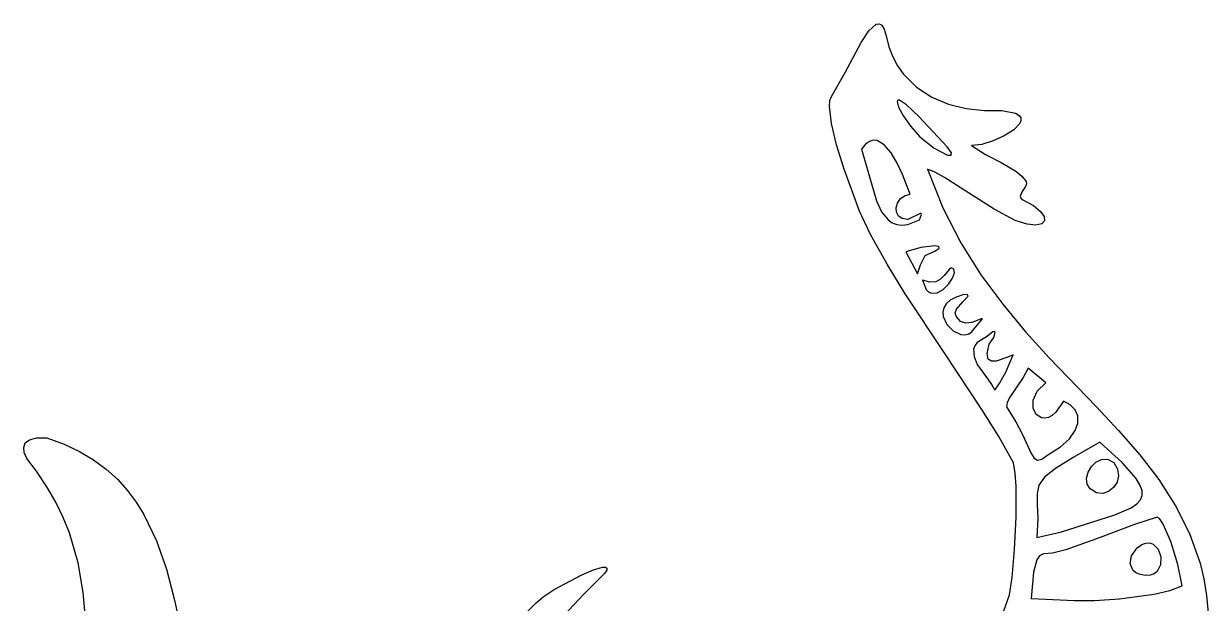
# Model space of a CAD drawing. Extents: x 5 to 164, y 4 to 234.
# Drawn here: x 5.4 to 163.9, y 156.4 to 234 of the extents above; entities that cross this region are included whole.
import ezdxf

# ---------------------------------------------------------------- set-up
doc = ezdxf.new("R2010")
doc.units = 0

msp = doc.modelspace()

# ---------------------------------------------------------------- linework, layer by layer
at = {"layer": 'Layer 1'}
for p, q in [((118.509395, 233.03299), (119.458753, 233.90209)), ((119.458753, 233.90209), (119.874707, 233.982079)), ((119.874707, 233.982079), (120.240762, 233.775699)), ((120.240762, 233.775699), (120.548857, 233.245453)), ((120.548857, 233.245453), (120.790931, 232.353846)), ((117.457181, 231.468368), (118.509395, 233.03299)), ((120.790931, 232.353846), (121.186015, 230.871497)), ((115.302152, 227.452443), (117.457181, 231.468368)), ((121.186015, 230.871497), (121.707933, 229.531899)), ((121.707933, 229.531899), (122.345937, 228.328974)), ((113.509601, 224.254076), (115.302152, 227.452443)), ((122.345937, 228.328974), (123.089278, 227.256645)), ((123.089278, 227.256645), (124.848976, 225.479468)), ((124.848976, 225.479468), (126.901037, 224.151752)), ((113.215307, 222.879853), (113.282976, 223.697665)), ((113.282976, 223.697665), (113.509601, 224.254076)), ((122.349759, 223.729159), (122.265332, 223.5555)), ((122.579556, 223.731738), (122.349759, 223.729159)), ((123.524872, 223.129406), (122.579556, 223.731738)), ((126.901037, 224.151752), (129.159473, 223.224882)), ((113.483583, 220.615637), (113.215307, 222.879853)), ((122.265332, 223.5555), (122.482984, 222.789199)), ((122.482984, 222.789199), (123.133292, 221.621344)), ((125.200501, 221.559996), (123.524872, 223.129406)), ((129.159473, 223.224882), (131.538294, 222.650241)), ((131.538294, 222.650241), (133.951509, 222.379215)), ((133.951509, 222.379215), (136.313131, 222.363186)), ((136.313131, 222.363186), (138.115603, 221.995195)), ((114.167915, 217.772643), (113.483583, 220.615637)), ((123.133292, 221.621344), (124.117036, 220.240441)), ((127.70566, 218.835), (125.200501, 221.559996)), ((138.688425, 220.603048), (137.879462, 219.766744)), ((138.115603, 221.995195), (138.598384, 221.711568)), ((138.598384, 221.711568), (138.837253, 221.377173)), ((138.858503, 221.003753), (138.688425, 220.603048)), ((138.837253, 221.377173), (138.858503, 221.003753)), ((124.117036, 220.240441), (125.335, 218.835)), ((125.335, 218.835), (127.24926, 217.311)), ((125.335, 218.835), (125.335, 218.835)), ((128.996332, 217.50613), (127.70566, 218.835)), ((136.620708, 218.962191), (135.122506, 218.283314)), ((137.879462, 219.766744), (136.620708, 218.962191)), ((115.121792, 214.662088), (114.167915, 217.772643)), ((118.048686, 217.83816), (117.516895, 217.198432)), ((118.573738, 218.228435), (118.048686, 217.83816)), ((119.089944, 218.393648), (118.573738, 218.228435)), ((119.595194, 218.358192), (119.089944, 218.393648)), ((120.564395, 217.782834), (119.595194, 218.358192)), ((121.464475, 216.697491), (120.564395, 217.782834)), ((127.24926, 217.311), (129.028581, 216.400834)), ((129.553777, 216.70775), (128.996332, 217.50613)), ((133.595199, 217.82404), (132.249131, 217.678296)), ((132.249131, 217.678296), (134.089747, 216.459891)), ((135.122506, 218.283314), (133.595199, 217.82404)), ((117.516895, 217.198432), (118.482621, 213.802512)), ((122.278564, 215.297294), (121.464475, 216.697491)), ((129.028581, 216.400834), (129.517894, 216.364453)), ((129.517894, 216.364453), (129.553777, 216.70775)), ((134.089747, 216.459891), (136.200238, 215.381715)), ((117.252125, 208.883159), (115.121792, 214.662088)), ((122.989797, 213.777373), (122.278564, 215.297294)), ((126.351, 214.489), (128.398515, 209.346176)), ((127.312696, 214.105112), (126.351, 214.489)), ((126.351, 214.489), (126.351, 214.489)), ((128.610064, 213.381581), (127.312696, 214.105112)), ((136.200238, 215.381715), (138.162564, 214.245329)), ((138.162564, 214.245329), (138.957526, 213.593296)), ((118.482621, 213.802512), (119.506558, 210.287533)), ((124.036225, 211.158882), (122.989797, 213.777373)), ((131.829516, 211.324398), (128.610064, 213.381581)), ((138.957526, 213.593296), (139.558681, 212.852296)), ((139.582108, 212.532647), (139.460345, 212.194807)), ((139.558681, 212.852296), (139.582108, 212.532647)), ((122.685087, 210.522564), (123.263422, 210.945068)), ((123.263422, 210.945068), (124.036225, 211.158882)), ((135.244741, 209.135063), (131.829516, 211.324398)), ((139.025988, 211.508214), (138.745089, 210.87983)), ((139.460345, 212.194807), (139.025988, 211.508214)), ((119.506558, 210.287533), (120.194144, 208.815298)), ((122.13828, 209.349138), (122.307835, 209.965782)), ((122.183039, 208.747046), (122.13828, 209.349138)), ((122.307835, 209.965782), (122.685087, 210.522564)), ((128.398515, 209.346176), (130.80239, 204.661122)), ((138.745089, 210.87983), (138.815148, 210.614751)), ((138.815148, 210.614751), (139.107126, 210.396966)), ((139.107126, 210.396966), (140.512724, 209.627579)), ((140.512724, 209.627579), (141.456624, 208.8615)), ((118.702481, 205.768576), (117.252125, 208.883159)), ((120.194144, 208.815298), (121.080829, 207.70918)), ((122.448724, 208.23392), (122.183039, 208.747046)), ((122.941951, 207.884174), (122.448724, 208.23392)), ((123.669336, 207.772222), (122.941951, 207.884174)), ((123.72578, 207.772222), (123.669336, 207.772222)), ((123.697555, 207.123132), (125.278, 207.744)), ((125.359139, 208.562443), (123.72578, 207.772222)), ((125.278, 207.744), (125.547434, 208.454846)), ((125.278, 207.744), (125.278, 207.744)), ((125.508684, 208.571483), (125.359139, 208.562443)), ((125.547434, 208.454846), (125.508684, 208.571483)), ((138.091126, 207.631186), (135.244741, 209.135063)), ((141.456624, 208.8615), (141.950733, 208.157598)), ((141.950733, 208.157598), (142.006957, 207.574743)), ((121.080829, 207.70918), (121.618056, 207.334651)), ((121.618056, 207.334651), (122.228127, 207.101137)), ((122.228127, 207.101137), (122.91873, 207.025133)), ((122.91873, 207.025133), (123.697555, 207.123132)), ((139.667381, 207.141157), (138.091126, 207.631186)), ((140.853375, 207.007653), (139.667381, 207.141157)), ((141.637202, 207.171805), (140.853375, 207.007653)), ((142.006957, 207.574743), (141.637202, 207.171805)), ((120.92532, 201.806799), (118.702481, 205.768576)), ((130.80239, 204.661122), (133.494991, 200.372363)), ((125.432564, 204.025715), (123.44378, 203.425555)), ((123.44378, 203.425555), (124.996, 200.490445)), ((125.40875, 201.721556), (126.012, 202.974)), ((127.310223, 204.226357), (125.432564, 204.025715)), ((126.012, 202.974), (127.337012, 203.529348)), ((126.012, 202.974), (126.012, 202.974)), ((127.838618, 204.141305), (127.310223, 204.226357)), ((127.337012, 203.529348), (127.896716, 203.913709)), ((127.896716, 203.913709), (127.838618, 204.141305)), ((123.367101, 197.833769), (120.92532, 201.806799)), ((124.996, 200.490445), (125.40875, 201.721556)), ((128.565861, 200.254291), (128.071195, 199.782795)), ((129.284625, 201.128733), (128.565861, 200.254291)), ((129.163295, 199.120508), (129.70525, 199.914092)), ((129.570901, 201.291545), (129.284625, 201.128733)), ((129.84989, 201.11133), (129.570901, 201.291545)), ((129.70525, 199.914092), (129.966747, 200.631608)), ((129.966747, 200.631608), (129.84989, 201.11133)), ((133.494991, 200.372363), (136.408684, 196.418425)), ((125.673, 199.672), (126.148809, 198.420025)), ((126.655853, 199.371583), (125.673, 199.672)), ((125.673, 199.672), (125.673, 199.672)), ((126.148809, 198.420025), (126.471214, 198.078857)), ((127.444889, 199.448536), (126.655853, 199.371583)), ((128.071195, 199.782795), (127.444889, 199.448536)), ((127.629593, 197.952043), (128.438778, 198.412583)), ((128.438778, 198.412583), (129.163295, 199.120508)), ((128.566175, 189.95714), (123.367101, 197.833769)), ((126.471214, 198.078857), (126.833638, 197.900615)), ((126.833638, 197.900615), (127.629593, 197.952043)), ((129.391439, 196.965977), (128.857608, 196.47596)), ((130.165726, 197.389021), (129.391439, 196.965977)), ((131.20511, 197.725), (130.165726, 197.389021)), ((130.216892, 195.776342), (131.088694, 196.76897)), ((131.088694, 196.76897), (131.764704, 197.51289)), ((131.704346, 197.703115), (131.20511, 197.725)), ((131.764704, 197.51289), (131.704346, 197.703115)), ((128.539593, 195.939062), (128.412754, 195.375376)), ((128.412754, 195.375376), (128.452451, 194.804992)), ((128.857608, 196.47596), (128.539593, 195.939062)), ((130.03251, 195.275233), (130.216892, 195.776342)), ((130.18911, 194.81811), (130.03251, 195.275233)), ((136.408684, 196.418425), (139.475834, 192.737834)), ((128.452451, 194.804992), (128.932889, 193.7245)), ((128.932889, 193.7245), (129.783785, 192.85832)), ((130.745948, 194.101807), (130.18911, 194.81811)), ((131.484687, 193.88722), (130.745948, 194.101807)), ((132.277666, 193.996085), (131.484687, 193.88722)), ((132.997222, 194.25014), (132.277666, 193.996085)), ((132.588, 193.153), (133.705424, 194.480768)), ((133.515696, 194.471122), (132.997222, 194.25014)), ((133.705424, 194.480768), (133.515696, 194.471122)), ((129.783785, 192.85832), (130.808017, 192.367188)), ((130.808017, 192.367188), (131.323534, 192.312493)), ((131.323534, 192.312493), (131.808463, 192.411836)), ((131.808463, 192.411836), (132.238165, 192.685308)), ((132.238165, 192.685308), (132.588, 193.153)), ((132.588, 193.153), (132.588, 193.153)), ((134.224781, 192.080107), (133.009242, 191.320643)), ((135.087762, 192.743331), (134.224781, 192.080107)), ((134.59167, 191.09233), (135.20506, 191.984859)), ((135.305767, 192.764719), (135.087762, 192.743331)), ((135.20506, 191.984859), (135.392473, 192.623387)), ((135.392473, 192.623387), (135.305767, 192.764719)), ((139.475834, 192.737834), (142.628809, 189.269116)), ((132.681186, 190.881669), (132.512046, 190.41235)), ((132.512046, 190.41235), (132.567829, 189.410131)), ((133.009242, 191.320643), (132.681186, 190.881669)), ((134.317826, 189.81737), (134.59167, 191.09233)), ((133.617077, 182.345079), (128.566175, 189.95714)), ((132.567829, 189.410131), (133.011226, 188.368886)), ((134.459377, 189.089436), (134.317826, 189.81737)), ((134.9052, 188.79145), (134.459377, 189.089436)), ((135.544168, 188.806333), (134.9052, 188.79145)), ((136.957042, 189.306396), (135.544168, 188.806333)), ((136.835334, 187.346208), (137.809, 189.653)), ((137.809, 189.653), (136.957042, 189.306396)), ((137.809, 189.653), (137.809, 189.653)), ((142.628809, 189.269116), (148.921694, 182.7214)), ((133.011226, 188.368886), (134.399406, 186.388922)), ((136.038814, 185.898735), (136.835334, 187.346208)), ((139.81312, 187.87554), (139.168419, 186.639938)), ((142.18378, 185.89999), (139.81312, 187.87554)), ((134.399406, 186.388922), (135.01346, 185.560005)), ((135.01346, 185.560005), (135.353671, 184.911667)), ((135.353671, 184.911667), (136.038814, 185.898735)), ((139.168419, 186.639938), (138.190342, 185.229711)), ((141.029644, 184.772425), (142.18378, 185.89999)), ((138.190342, 185.229711), (137.296932, 183.851234)), ((140.501909, 183.599881), (141.029644, 184.772425)), ((137.012615, 183.238393), (136.90623, 182.71088)), ((136.90623, 182.71088), (138.159172, 180.693207)), ((137.296932, 183.851234), (137.012615, 183.238393)), ((140.494081, 182.522587), (140.501909, 183.599881)), ((140.899665, 181.680772), (140.494081, 182.522587)), ((144.52622, 183.47288), (143.531938, 181.97049)), ((145.45171, 182.971441), (144.52622, 183.47288)), ((146.10931, 182.2924), (145.45171, 182.971441)), ((148.921694, 182.7214), (151.926336, 179.519454)), ((135.873643, 178.702758), (133.617077, 182.345079)), ((141.612166, 181.214665), (140.899665, 181.680772)), ((142.05023, 181.166324), (141.612166, 181.214665)), ((142.525088, 181.264495), (142.05023, 181.166324)), ((143.023428, 181.526708), (142.525088, 181.264495)), ((143.531938, 181.97049), (143.023428, 181.526708)), ((146.463961, 181.467177), (146.10931, 182.2924)), ((146.480608, 180.52719), (146.463961, 181.467177)), ((138.159172, 180.693207), (139.060863, 178.974246)), ((145.359657, 178.428605), (146.124192, 179.50386)), ((146.124192, 179.50386), (146.480608, 180.52719)), ((151.926336, 179.519454), (154.746267, 176.283484)), ((5.35869, 177.271165), (5.576917, 177.856886)), ((5.576917, 177.856886), (6.138771, 178.28981)), ((6.138771, 178.28981), (7.087577, 178.536203)), ((7.087577, 178.536203), (8.46666, 178.56233)), ((8.46666, 178.56233), (10.769268, 177.717294)), ((10.769268, 177.717294), (12.849729, 176.728252)), ((137.837181, 175.203976), (135.873643, 178.702758)), ((139.060863, 178.974246), (140.194154, 176.52636)), ((144.151945, 177.332845), (145.359657, 178.428605)), ((149.40822, 177.9694), (145.852012, 175.933764)), ((152.381241, 175.229212), (149.40822, 177.9694)), ((5.440765, 176.566382), (5.35869, 177.271165)), ((5.779817, 175.77627), (5.440765, 176.566382)), ((12.849729, 176.728252), (14.721872, 175.60449)), ((140.194154, 176.52636), (140.617584, 175.844382)), ((141.657592, 175.681728), (142.466, 176.248)), ((142.466, 176.248), (144.151945, 177.332845)), ((142.466, 176.248), (142.466, 176.248)), ((154.746267, 176.283484), (157.313852, 172.952016)), ((7.05555, 174.075), (5.779817, 175.77627)), ((14.721872, 175.60449), (16.399526, 174.355293)), ((138.074204, 173.825425), (137.837181, 175.203976)), ((140.617584, 175.844382), (141.073425, 175.555014)), ((141.073425, 175.555014), (141.657592, 175.681728)), ((143.458642, 174.431924), (142.004538, 173.259489)), ((145.852012, 175.933764), (143.458642, 174.431924)), ((147.83704, 173.930322), (148.275793, 174.688375)), ((148.275793, 174.688375), (148.893155, 175.295631)), ((148.893155, 175.295631), (149.634537, 175.656828)), ((149.634537, 175.656828), (150.445348, 175.676705)), ((150.445348, 175.676705), (151.271, 175.26)), ((151.271, 175.26), (151.797356, 174.369843)), ((151.271, 175.26), (151.271, 175.26)), ((154.253601, 173.118729), (152.381241, 175.229212)), ((8.469823, 171.983117), (7.05555, 174.075)), ((16.399526, 174.355293), (17.896519, 172.989949)), ((17.896519, 172.989949), (19.22668, 171.517743)), ((138.20407, 172.086718), (138.074204, 173.825425)), ((142.004538, 173.259489), (141.266127, 172.212067)), ((147.631487, 173.116734), (147.83704, 173.930322)), ((147.713724, 172.342873), (147.631487, 173.116734)), ((151.920553, 173.462157), (151.711037, 172.609373)), ((151.797356, 174.369843), (151.920553, 173.462157)), ((154.787781, 172.256632), (154.253601, 173.118729)), ((157.313852, 172.952016), (159.561457, 169.463575)), ((9.666596, 169.913108), (8.469823, 171.983117)), ((19.22668, 171.517743), (20.403837, 169.947961)), ((138.211125, 167.940255), (138.20407, 172.086718)), ((141.266127, 172.212067), (141.01984, 171.085269)), ((148.13834, 171.704), (147.713724, 172.342873)), ((148.954743, 171.195836), (148.13834, 171.704)), ((150.575645, 171.358225), (149.79066, 171.104721)), ((151.239252, 171.883919), (150.575645, 171.358225)), ((151.711037, 172.609373), (151.239252, 171.883919)), ((155.059693, 171.500368), (154.787781, 172.256632)), ((155.073638, 170.832739), (155.059693, 171.500368)), ((10.664672, 167.863031), (9.666596, 169.913108)), ((20.403837, 169.947961), (21.441819, 168.289891)), ((141.01984, 171.085269), (141.042104, 169.674702)), ((141.042104, 169.674702), (141.109348, 167.775976)), ((149.79066, 171.104721), (148.954743, 171.195836)), ((153.610661, 169.189681), (154.344823, 169.694593)), ((154.344823, 169.694593), (154.833915, 170.236546)), ((154.833915, 170.236546), (155.073638, 170.832739)), ((21.441819, 168.289891), (23.155573, 164.746027)), ((144.3, 165.975), (151.424327, 168.22219)), ((151.424327, 168.22219), (153.610661, 169.189681)), ((159.561457, 169.463575), (161.421448, 165.756687)), ((11.482858, 165.830942), (10.664672, 167.863031)), ((137.995931, 163.587427), (138.211125, 167.940255)), ((141.109348, 167.775976), (140.998, 165.1847)), ((154.068753, 166.964429), (149.468093, 165.191721)), ((157.08456, 167.92222), (154.068753, 166.964429)), ((157.417547, 167.748035), (157.08456, 167.92222)), ((157.859345, 167.068496), (157.417547, 167.748035)), ((158.901362, 164.648441), (157.859345, 167.068496)), ((12.654778, 161.812955), (11.482858, 165.830942)), ((140.998, 165.1847), (144.3, 165.975)), ((144.3, 165.975), (144.3, 165.975)), ((149.468093, 165.191721), (144.872716, 163.556598)), ((161.421448, 165.756687), (162.826192, 161.769878)), ((23.155573, 164.746027), (24.478571, 160.960443)), ((137.69607, 159.851076), (137.995931, 163.587427)), ((144.872716, 163.556598), (143.073927, 163.088287)), ((153.669547, 162.735241), (154.404, 163.802)), ((154.404, 163.802), (155.016427, 164.24391)), ((154.404, 163.802), (154.404, 163.802)), ((155.016427, 164.24391), (155.579409, 164.457286)), ((155.579409, 164.457286), (156.086499, 164.472224)), ((156.086499, 164.472224), (156.531246, 164.318821)), ((156.531246, 164.318821), (157.207917, 163.627377)), ((157.207917, 163.627377), (157.557828, 162.623725)), ((159.874587, 161.572221), (158.901362, 164.648441)), ((13.332796, 157.843599), (12.654778, 161.812955)), ((140.977589, 162.227512), (140.532207, 160.549174)), ((141.356714, 162.770679), (140.977589, 162.227512)), ((141.87276, 163.01156), (141.356714, 162.770679)), ((143.073927, 163.088287), (141.87276, 163.01156)), ((153.482875, 161.702931), (153.669547, 162.735241)), ((157.557828, 162.623725), (157.529385, 161.548635)), ((162.826192, 161.769878), (163.33671, 159.652293)), ((24.478571, 160.960443), (25.52144, 157.007427)), ((76.351611, 158.256032), (79.960526, 160.179111)), ((79.960526, 160.179111), (81.620124, 160.870941)), ((83.11435, 160.38725), (80.321682, 157.626768)), ((81.620124, 160.870941), (82.860356, 161.218483)), ((82.860356, 161.218483), (83.247556, 161.224594)), ((83.404815, 160.824398), (83.11435, 160.38725)), ((83.247556, 161.224594), (83.439129, 161.098373)), ((83.439129, 161.098373), (83.404815, 160.824398)), ((140.532207, 160.549174), (140.20765, 157.02845)), ((153.820266, 160.845268), (153.482875, 161.702931)), ((154.178072, 160.525741), (153.820266, 160.845268)), ((154.658, 160.30245), (154.178072, 160.525741)), ((155.464399, 160.128431), (154.658, 160.30245)), ((156.664447, 160.328742), (156.131065, 160.147227)), ((157.070995, 160.642879), (156.664447, 160.328742)), ((157.529385, 161.548635), (157.070995, 160.642879)), ((160.443, 158.75), (159.874587, 161.572221)), ((137.307401, 157.511098), (137.69607, 159.851076)), ((156.131065, 160.147227), (155.464399, 160.128431)), ((158.799449, 158.09955), (160.443, 158.75)), ((160.443, 158.75), (160.443, 158.75)), ((163.33671, 159.652293), (163.708054, 157.441674)), ((13.667354, 153.907328), (13.332796, 157.843599)), ((25.52144, 157.007427), (26.39481, 152.96127)), ((73.97036, 156.43614), (74.88648, 157.271506)), ((74.88648, 157.271506), (76.351611, 158.256032)), ((80.321682, 157.626768), (77.621623, 154.728701)), ((136.544636, 155.381754), (137.307401, 157.511098)), ((140.20765, 157.02845), (146.014367, 156.760339)), ((148.700767, 156.758575), (152.03275, 157.000228)), ((152.03275, 157.000228), (156.671844, 157.631653)), ((156.671844, 157.631653), (158.799449, 158.09955)), ((163.708054, 157.441674), (163.931768, 155.130338)), ((72.312792, 154.805427), (73.97036, 156.43614)), ((146.014367, 156.760339), (148.700767, 156.758575))]:
    msp.add_line(p, q, dxfattribs=at)

doc.saveas('drawing.dxf')
